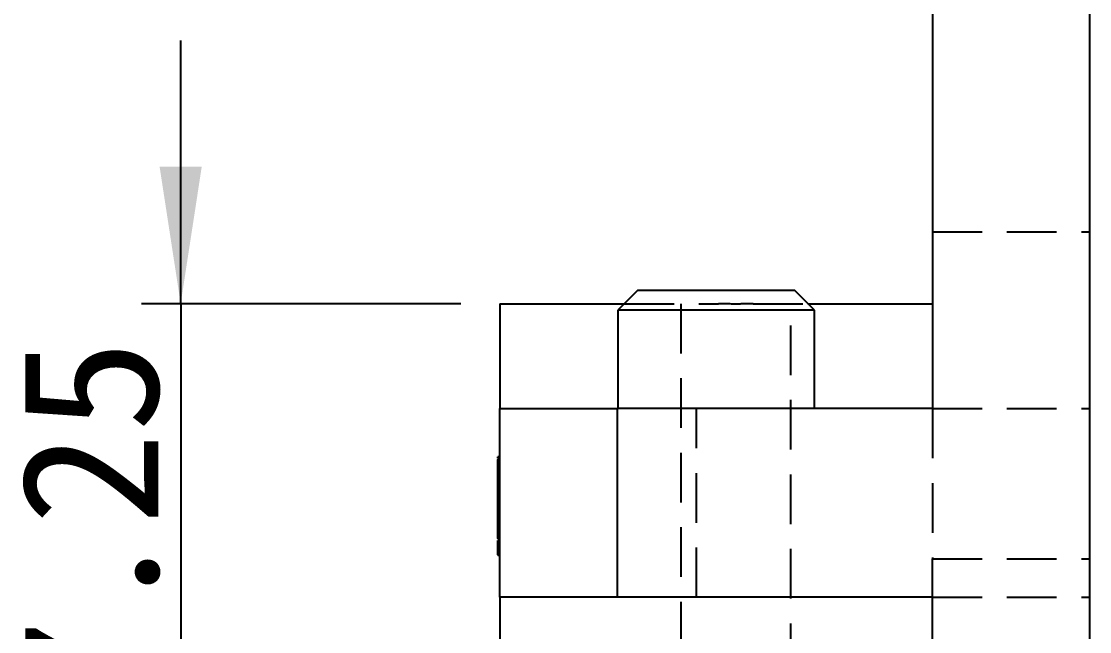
# Model space of a CAD drawing. Extents: x 2 to 295, y 1 to 209.
# Drawn here: x 73.64 to 100.95, y 61.75 to 77.35 of the extents above; entities that cross this region are included whole.
import ezdxf

# ---------------------------------------------------------------- set-up
doc = ezdxf.new("R2010")
doc.units = 0
doc.linetypes.add('SLD-实线', pattern=[0])
doc.linetypes.add('SLD-虚线', pattern=[1.905, 1.27, -0.635])
doc.layers.get('0').update_dxf_attribs({"linetype": 'CONTINUOUS'})
doc.layers.add('DIM', color=5, linetype='SLD-实线')
doc.styles.add('SLDTEXTSTYLE11', font='', dxfattribs={"width": 0.67})
doc.styles.add('SLDTEXTSTYLE12', font='')
doc.styles.get('SLDTEXTSTYLE11').set_extended_font_data('宋体')
doc.styles.get('SLDTEXTSTYLE12').set_extended_font_data('宋体')
doc.dimstyles.new('SLDDIMSTYLE0', dxfattribs={"dimtxt": 3.5, "dimasz": 3.5, "dimexe": 0, "dimexo": 0.0625, "dimgap": 0.875, "dimtad": 2, "dimrnd": 1e-09, "dimzin": 12, "dimdsep": 46, "dimtxsty": 'SLDTEXTSTYLE11', "dimsah": 1, "dimcen": 0.09, "dimadec": 0, "dimazin": 0, "dimtfac": 1, "dimtmove": 0, "dimatfit": 0, "dimfxl": 0, "dimtolj": 1, "dimtzin": 12, "dimarcsym": 0})

# ---------------------------------------------------------------- blocks, each defined once
blk = doc.blocks.new('_D_16')
at = {"layer": 'DIM'}
for p, q in [((77.714, 70.136), (77.714, 76.867)), ((84.875, 70.136), (76.714, 70.136)), ((77.714, 70.136), (77.714, 52.882)), ((85.317, 52.882), (76.714, 52.882)), ((77.714, 52.882), (77.714, 46.152))]:
    blk.add_line(p, q, dxfattribs=at)
for points in [[(77.714, 70.136), (78.252, 73.636), (77.175, 73.636)], [(77.714, 52.882), (77.175, 49.382), (78.252, 49.382)]]:
    blk.add_solid(points, dxfattribs=at)
at = {"layer": 'DIM', "insert": (73.641, 57.326), "char_height": 3.5, "attachment_point": 1, "rotation": 90, "style": 'SLDTEXTSTYLE12'}
blk.add_mtext('17.25', dxfattribs=at)

msp = doc.modelspace()

# ---------------------------------------------------------------- linework, layer by layer
at = {"color": 7, "linetype": 'SLD-实线'}
for p, q in [((96.93, 91.882), (96.93, 67.455)), ((100.95, 91.882), (100.95, 57.882)), ((89.393, 70.47), (88.89, 69.967)), ((93.915, 69.967), (93.413, 70.47)), ((85.875, 70.136), (89.058, 70.136)), ((85.875, 70.136), (85.875, 69.992)), ((85.875, 69.992), (85.875, 67.455)), ((88.89, 69.967), (88.89, 67.455)), ((93.747, 70.136), (96.93, 70.136)), ((93.915, 67.455), (93.915, 69.967)), ((85.875, 62.631), (85.875, 67.455)), ((85.875, 67.455), (88.875, 67.455)), ((88.875, 67.455), (88.875, 62.631)), ((96.93, 67.455), (88.875, 67.455)), ((85.875, 66.155), (85.819, 66.155)), ((85.875, 66.225), (85.825, 66.225)), ((85.825, 66.19), (85.825, 66.225)), ((85.875, 66.131), (85.825, 66.131)), ((85.819, 65.862), (85.825, 65.862)), ((85.825, 65.464), (85.819, 65.464)), ((85.819, 65.16), (85.825, 65.16)), ((85.819, 64.131), (85.825, 64.131)), ((85.819, 64.119), (85.825, 64.119)), ((85.819, 64.108), (85.875, 64.108)), ((85.875, 64.131), (85.825, 64.131)), ((85.819, 63.71), (85.875, 63.71)), ((88.875, 62.631), (85.875, 62.631)), ((85.875, 62.631), (85.875, 52.882)), ((96.93, 62.631), (88.875, 62.631)), ((96.93, 57.882), (96.93, 62.631))]:
    msp.add_line(p, q, dxfattribs=at)
at = {"color": 7, "linetype": 'SLD-虚线'}
for p, q in [((96.93, 71.97), (100.95, 71.97)), ((89.058, 70.136), (91.463, 70.136)), ((90.498, 70.136), (90.498, 56.882)), ((92.347, 70.136), (93.747, 70.136)), ((93.312, 56.882), (93.312, 70.136)), ((90.9, 62.631), (90.9, 67.455)), ((96.93, 67.455), (100.95, 67.455)), ((96.93, 67.455), (96.93, 63.618)), ((85.819, 66.096), (85.881, 66.096)), ((85.875, 66.155), (85.825, 66.155)), ((85.875, 66.107), (85.825, 66.107)), ((85.881, 66.155), (85.875, 66.155)), ((85.881, 66.072), (85.819, 66.072)), ((85.881, 66.061), (85.819, 66.061)), ((85.875, 66.061), (85.825, 66.061)), ((85.825, 66.061), (85.825, 66.061)), ((85.875, 66.037), (85.825, 66.037)), ((85.875, 65.897), (85.825, 65.897)), ((85.825, 65.862), (85.881, 65.862)), ((85.819, 65.593), (85.881, 65.593)), ((85.875, 65.64), (85.825, 65.64)), ((85.875, 65.628), (85.825, 65.628)), ((85.875, 65.616), (85.825, 65.616)), ((85.881, 65.394), (85.819, 65.394)), ((85.881, 65.383), (85.819, 65.383)), ((85.825, 65.371), (85.819, 65.371)), ((85.875, 65.523), (85.825, 65.523)), ((85.825, 65.499), (85.875, 65.499)), ((85.881, 65.464), (85.825, 65.464)), ((85.875, 65.441), (85.825, 65.441)), ((85.875, 65.371), (85.825, 65.371)), ((85.825, 65.371), (85.825, 65.371)), ((85.825, 65.371), (85.825, 65.371)), ((85.825, 65.353), (85.825, 65.341)), ((85.825, 65.352), (85.825, 65.341)), ((85.875, 65.335), (85.825, 65.335)), ((85.875, 65.289), (85.825, 65.289)), ((85.881, 65.371), (85.875, 65.371)), ((85.875, 65.265), (85.825, 65.265)), ((85.825, 65.254), (85.875, 65.254)), ((85.875, 65.242), (85.825, 65.242)), ((85.825, 65.219), (85.875, 65.219)), ((85.875, 65.195), (85.825, 65.195)), ((85.875, 65.16), (85.825, 65.16)), ((85.875, 65.09), (85.825, 65.09)), ((85.875, 65.078), (85.825, 65.078)), ((85.875, 65.055), (85.825, 65.055)), ((85.875, 65.16), (85.881, 65.16)), ((85.875, 64.985), (85.825, 64.985)), ((85.875, 64.926), (85.825, 64.926)), ((85.825, 64.915), (85.875, 64.915)), ((85.875, 64.856), (85.825, 64.856)), ((85.825, 64.786), (85.875, 64.786)), ((85.825, 64.704), (85.875, 64.704)), ((85.875, 64.669), (85.825, 64.669)), ((85.875, 64.517), (85.825, 64.517)), ((85.875, 64.505), (85.825, 64.505)), ((85.875, 64.494), (85.825, 64.494)), ((85.875, 64.482), (85.825, 64.482)), ((85.875, 64.459), (85.825, 64.459)), ((85.819, 64.225), (85.825, 64.225)), ((85.819, 64.213), (85.881, 64.213)), ((85.819, 64.201), (85.881, 64.201)), ((85.819, 64.19), (85.881, 64.19)), ((85.875, 64.435), (85.825, 64.435)), ((85.875, 64.424), (85.825, 64.424)), ((85.825, 64.365), (85.875, 64.365)), ((85.825, 64.283), (85.875, 64.283)), ((85.875, 64.242), (85.825, 64.242)), ((85.875, 64.236), (85.825, 64.236)), ((85.875, 64.225), (85.825, 64.225)), ((85.825, 64.201), (85.875, 64.201)), ((85.825, 64.201), (85.825, 64.201)), ((85.825, 64.201), (85.825, 64.201)), ((85.825, 64.201), (85.825, 64.201)), ((85.825, 64.201), (85.825, 64.201)), ((85.825, 64.201), (85.825, 64.201)), ((85.875, 64.225), (85.881, 64.225)), ((85.881, 63.932), (85.819, 63.932)), ((85.825, 64.119), (85.881, 64.119)), ((85.875, 63.909), (85.825, 63.909)), ((85.875, 64.131), (85.881, 64.131)), ((85.875, 64.108), (85.881, 64.108)), ((85.819, 63.85), (85.881, 63.85)), ((85.875, 63.897), (85.825, 63.897)), ((85.875, 63.885), (85.825, 63.885)), ((85.875, 63.71), (85.881, 63.71)), ((96.93, 62.631), (96.93, 63.618)), ((96.93, 63.618), (100.95, 63.618)), ((85.875, 62.631), (85.875, 62.631)), ((96.93, 62.631), (96.93, 62.631)), ((96.93, 62.631), (100.95, 62.631)), ((96.93, 62.631), (96.93, 62.631))]:
    msp.add_line(p, q, dxfattribs=at)
at = {"color": 7, "linetype": 'SLD-实线', "flags": 128}
for points in [[(93.413, 70.47), (93.374, 70.47), (93.26, 70.47), (93.074, 70.47), (92.824, 70.47), (92.519, 70.47), (92.172, 70.47), (91.795, 70.47), (91.403, 70.47), (91.01, 70.47), (90.633, 70.47), (90.286, 70.47), (89.981, 70.47), (89.731, 70.47), (89.546, 70.47), (89.431, 70.47), (89.393, 70.47), (89.393, 70.47)], [(93.915, 69.967), (93.877, 69.967), (93.764, 69.967), (93.578, 69.967), (93.327, 69.967), (93.018, 69.967), (92.659, 69.967), (92.262, 69.967), (91.839, 69.967), (91.403, 69.967), (90.966, 69.967), (90.543, 69.967), (90.146, 69.967), (89.788, 69.967), (89.478, 69.967), (89.227, 69.967), (89.042, 69.967), (88.928, 69.967), (88.89, 69.967)]]:
    msp.add_lwpolyline(points, dxfattribs=at)
at = {"color": 7, "linetype": 'SLD-虚线'}
for points, knots in [([(92.347, 70.136), (92.203, 70.136), (92.056, 70.127), (91.754, 70.127), (91.607, 70.136), (91.463, 70.136)], [0, 0, 0, 0, 0.5, 0.5, 1, 1, 1, 1]), ([(85.825, 66.061), (85.825, 66.061), (85.825, 66.061), (85.825, 66.061), (85.825, 66.061), (85.825, 66.061), (85.825, 66.06), (85.825, 66.058), (85.825, 66.056), (85.825, 66.051), (85.825, 66.048), (85.825, 66.043), (85.825, 66.037)], [0, 0, 0, 0, 0.0000495397, 0.0000495397, 0.0000495397, 0.0000991016, 0.0000991016, 0.0000991016, 0.0001408266, 0.0001408266, 0.0001408266, 0.0001663059, 0.0001663059, 0.0001663059, 0.0001663059]), ([(85.825, 65.341), (85.825, 65.348), (85.825, 65.354), (85.825, 65.358), (85.825, 65.363), (85.825, 65.366), (85.825, 65.368), (85.825, 65.37), (85.825, 65.371), (85.825, 65.371), (85.825, 65.371), (85.825, 65.371), (85.825, 65.371)], [0, 0, 0, 0, 0.0000267341, 0.0000267341, 0.0000267341, 0.0000533098, 0.0000533098, 0.0000533098, 0.0000923376, 0.0000923376, 0.0000923376, 0.0001317666, 0.0001317666, 0.0001317666, 0.0001317666]), ([(85.825, 64.225), (85.825, 64.219), (85.825, 64.215), (85.825, 64.212), (85.825, 64.207), (85.825, 64.204), (85.825, 64.203), (85.825, 64.2), (85.825, 64.201), (85.825, 64.201), (85.825, 64.201), (85.825, 64.201), (85.825, 64.201)], [0, 0, 0, 0, 0.0000241275, 0.0000241275, 0.0000241275, 0.000062422, 0.000062422, 0.000062422, 0.0001199191, 0.0001199191, 0.0001199191, 0.0001775448, 0.0001775448, 0.0001775448, 0.0001775448])]:
    msp.add_open_spline(points, degree=3, knots=knots, dxfattribs=at)
at = {"color": 7, "linetype": 'SLD-实线'}
for points, knots in [([(85.825, 66.114), (85.825, 66.122), (85.825, 66.155), (85.825, 66.15), (85.825, 66.147)], [0, 0, 0, 0, 0.257728, 1, 1, 1, 1]), ([(85.825, 65.897), (85.825, 65.971), (85.825, 66.029), (85.825, 66.105), (85.825, 66.124), (85.825, 66.132), (85.825, 66.131), (85.825, 66.131), (85.825, 66.131), (85.825, 66.131), (85.825, 66.131)], [0, 0, 0, 0, 0.25, 0.25, 0.5, 0.5, 0.625, 0.625, 0.75, 1, 1, 1, 1]), ([(85.825, 64.131), (85.825, 64.131), (85.825, 64.131), (85.825, 64.131), (85.825, 64.126), (85.825, 64.159), (85.825, 64.195), (85.825, 64.325), (85.825, 64.419), (85.825, 64.632), (85.825, 64.751), (85.825, 64.988), (85.825, 65.108), (85.825, 65.349), (85.825, 65.469), (85.825, 65.701), (85.825, 65.81), (85.825, 65.897)], [0, 0, 0, 0, 0.125, 0.125, 0.25, 0.25, 0.375, 0.375, 0.5, 0.5, 0.625, 0.625, 0.75, 0.75, 0.875, 0.875, 1, 1, 1, 1]), ([(85.825, 65.335), (85.825, 65.353), (85.825, 65.366), (85.825, 65.373), (85.825, 65.371), (85.825, 65.371)], [0, 0, 0, 0, 0.5, 0.5, 1, 1, 1, 1]), ([(85.825, 63.715), (85.825, 63.714), (85.825, 63.711), (85.825, 63.742), (85.825, 63.827), (85.825, 63.95), (85.825, 64.047), (85.825, 64.084)], [0, 0, 0, 0, 0.104903, 0.28385, 0.463149, 0.793978, 1, 1, 1, 1])]:
    msp.add_open_spline(points, degree=3, knots=knots, dxfattribs=at)

# ---------------------------------------------------------------- dimensions: what is measured, and where the dimension line sits
at = {"layer": 'DIM'}
dim = msp.add_linear_dim(base=(77.714, 52.882), p1=(85.875, 70.136), p2=(86.317, 52.882), angle=90, dimstyle='SLDDIMSTYLE0', dxfattribs=at)
dim.commit()
dim.dimension.update_dxf_attribs({"geometry": '_D_16', "text_midpoint": (77.714, 60.729), "dimtype": 160})

doc.saveas('drawing.dxf')
